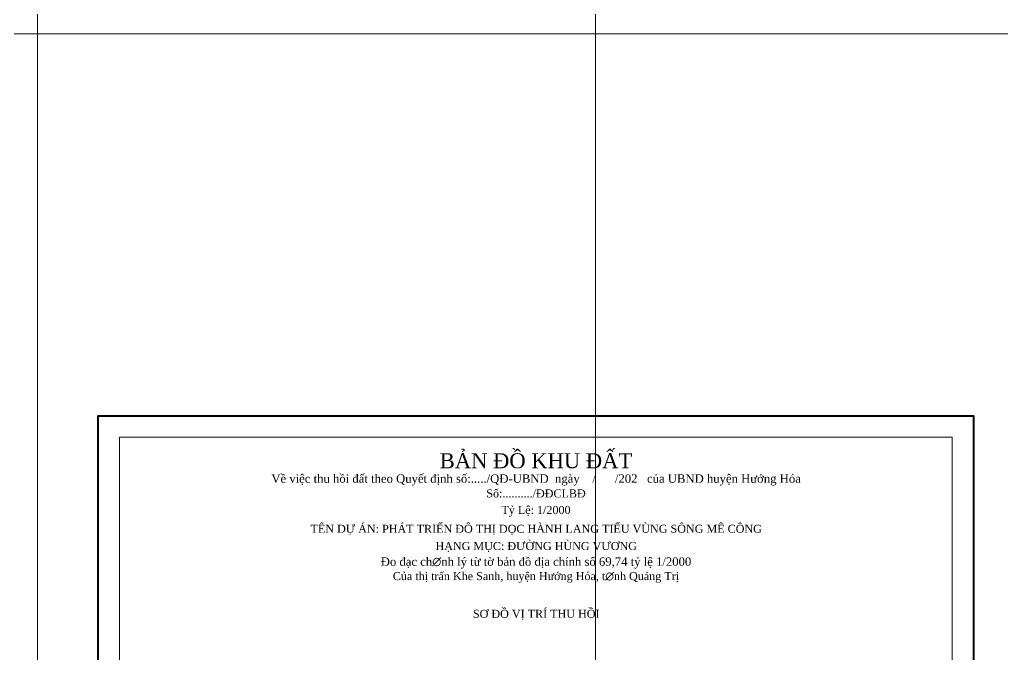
# Model space of a CAD drawing. Header units: metres. Extents: x 548334 to 554281, y 1836929 to 1842487.
# Drawn here: x 550963.1 to 551414.2, y 1839513.9 to 1839805 of the extents above; entities that cross this region are included whole.
import ezdxf
from ezdxf.enums import TextEntityAlignment as Align

# ---------------------------------------------------------------- set-up
doc = ezdxf.new("R2010")
doc.units = ezdxf.units.M
doc.header["$MEASUREMENT"] = 0
doc.header["$XCLIPFRAME"] = 0
doc.layers.add('Level 1', color=7, linetype='Continuous', lineweight=0)
doc.layers.add('Level 31', color=7, linetype='Continuous', lineweight=0)
doc.styles.add('Style-VHtime', font='VHtime.shx')
doc.styles.add('Style-VHtimeb', font='VHtimeb.shx')
doc.styles.add('Style-Vntime', font='Vntime.shx')
picture_1 = doc.add_image_def('image1.tif', size_in_pixel=(20000, 20000))
picture_2 = doc.add_image_def('image3.tif', size_in_pixel=(20000, 20000))
picture_3 = doc.add_image_def('image4.tif', size_in_pixel=(20000, 20000))
picture_4 = doc.add_image_def('image59.tif', size_in_pixel=(20000, 20000))

msp = doc.modelspace()

# ---------------------------------------------------------------- linework, layer by layer
at = {"layer": 'Level 31', "color": 250, "linetype": 'Continuous', "lineweight": 40, "flags": 128}
msp.add_lwpolyline([(550999.158656, 1839339.031581), (550999.158656, 1839623.260581), (551400.999656, 1839623.260581), (551400.999656, 1839339.031581), (550999.158656, 1839339.031581)], close=True, dxfattribs=at)
msp.add_lwpolyline([(550999.158656, 1839339.031581), (550999.158656, 1839623.260581), (551400.999656, 1839623.260581), (551400.999656, 1839339.031581), (550999.158656, 1839339.031581)], close=True, dxfattribs=at)
at = {"layer": 'Level 31', "color": 250, "linetype": 'Continuous', "lineweight": 0, "flags": 128}
msp.add_lwpolyline([(551008.959656, 1839348.832581), (551391.198656, 1839348.832581), (551391.198656, 1839613.459581), (551008.959656, 1839613.459581), (551008.959656, 1839348.832581)], close=True, dxfattribs=at)
at = {"layer": 'Level 31', "color": 250, "linetype": 'Continuous', "lineweight": 13, "flags": 128}
msp.add_lwpolyline([(551008.959656, 1839348.832581), (551008.959656, 1839613.459581), (551391.198656, 1839613.459581), (551391.198656, 1839348.832581), (551008.959656, 1839348.832581)], close=True, dxfattribs=at)
msp.add_lwpolyline([(551008.959656, 1839348.832581), (551008.959656, 1839613.459581), (551391.198656, 1839613.459581), (551391.198656, 1839348.832581), (551008.959656, 1839348.832581)], close=True, dxfattribs=at)

# ---------------------------------------------------------------- texts
at = {"layer": 'Level 31', "color": 250, "linetype": 'Continuous', "lineweight": 0}
for s, height, style, p in [('B¶N ®å KHU ®ÊT', 6.86069, 'Style-VHtimeb', (551200.14113, 1839599.239768)), ('VÒ viÖc thu håi ®Êt theo QuyÕt ®Þnh sè:...../Q§-UBND  ngµy    /      /202   cña UBND huyÖn H\xadíng Hãa', 3.856703, 'Style-Vntime', (551200.184142, 1839592.571455)), ('Sè:........../§§CLB§', 3.675375, 'Style-Vntime', (551200.135013, 1839585.854401)), ('Tû LÖ: 1/2000', 3.675375, 'Style-Vntime', (551200.145781, 1839578.267502)), ('TªN dù ¸n: Ph¸t triÓn ®« thÞ däc hµnh lang tiÓu vïng s«ng mª c«ng', 3.675375, 'Style-VHtime', (551200.246055, 1839569.624727)), ('h¹ng môc: ®\xadêng hïng v\xad¬ng', 3.675375, 'Style-VHtime', (551200.246055, 1839561.723209)), ('§o ®¹c ch∅nh lý tõ tê b¶n ®å ®Þa chÝnh sè 69,74 tû lÖ 1/2000', 3.855792, 'Style-Vntime', (551200.149051, 1839554.485898)), ('Cña thÞ trÊn Khe Sanh, huyÖn H\xadíng Hãa, t∅nh Qu¶ng TrÞ', 3.675375, 'Style-Vntime', (551200.129629, 1839547.925007)), ('S¬ ®å VÞ TRÝ THU HåI', 3.675375, 'Style-VHtime', (551200.246055, 1839530.624727))]:
    msp.add_text(s, height=height, dxfattribs=dict(at, style=style)).set_placement(p, align=Align.CENTER)

# ---------------------------------------------------------------- pictures from other files: only their frames are drawn
at = {"layer": 'Level 1', "color": 7, "linetype": 'Continuous', "lineweight": 0}
image = msp.add_image(picture_1, insert=(551227.400399, 1839798.535738), size_in_units=(634.464, 634.464), dxfattribs=at)
image.set_boundary_path([(-0.5, -0.5), (-0.5, 19999.5), (19999.5, 19999.5), (19999.5, -0.5), (-0.5, -0.5)])
image = msp.add_image(picture_4, insert=(550971.295944, 1839166.800817), size_in_units=(795.628, 795.628), dxfattribs=at)
image.set_boundary_path([(-0.5, -0.5), (-0.5, 19999.5), (19999.5, 19999.5), (19999.5, -0.5), (-0.5, -0.5)])
image = msp.add_image(picture_2, insert=(550592.936399, 1839164.071738), size_in_units=(634.464, 634.464), dxfattribs=at)
image.set_boundary_path([(-0.5, -0.5), (-0.5, 19999.5), (19999.5, 19999.5), (19999.5, -0.5), (-0.5, -0.5)])
image = msp.add_image(picture_3, insert=(551227.400399, 1839164.071738), size_in_units=(634.464, 634.464), dxfattribs=at)
image.set_boundary_path([(-0.5, -0.5), (-0.5, 19999.5), (19999.5, 19999.5), (19999.5, -0.5), (-0.5, -0.5)])

doc.saveas('drawing.dxf')
